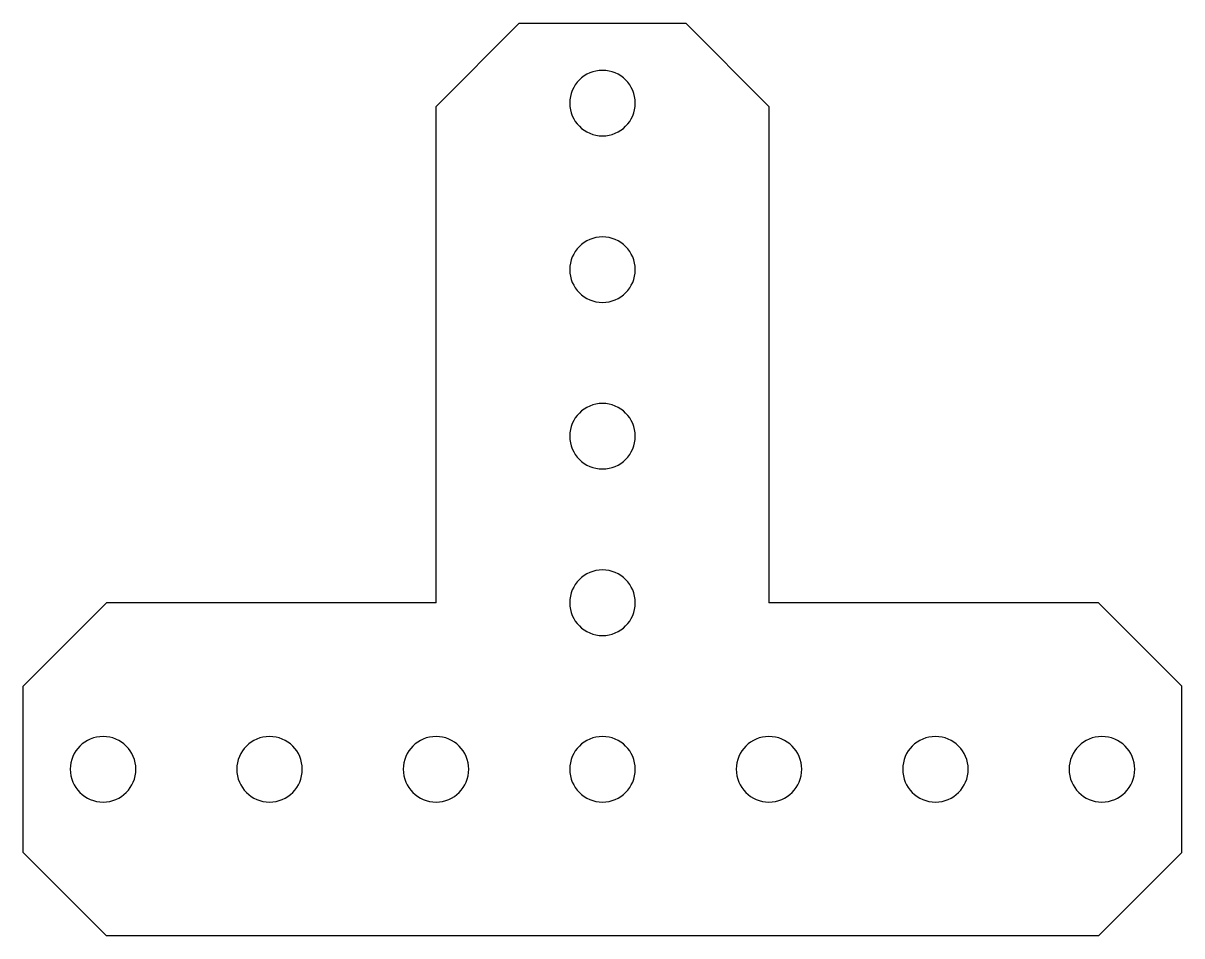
# Model space of a CAD drawing. Header units: inches. Extents: x -1.74 to 1.74, y -0.5 to 2.24.
import ezdxf

# ---------------------------------------------------------------- set-up
doc = ezdxf.new("R2010")
doc.units = ezdxf.units.IN
doc.header["$MEASUREMENT"] = 0

msp = doc.modelspace()

# ---------------------------------------------------------------- linework, layer by layer
at = {"color": 7, "linetype": 'Continuous', "lineweight": 25}
for p, q in [((-0.25, 2.24), (-0.5, 1.99)), ((-0.25, 2.24), (0.25, 2.24)), ((0.5, 1.99), (0.25, 2.24)), ((-0.5, 0.5), (-0.5, 1.99)), ((0.5, 1.99), (0.5, 0.5)), ((-1.49, 0.5), (-1.74, 0.25)), ((-0.5, 0.5), (-1.49, 0.5)), ((1.49, 0.5), (0.5, 0.5)), ((1.74, 0.25), (1.49, 0.5)), ((-1.74, -0.25), (-1.74, 0.25)), ((1.74, -0.25), (1.74, 0.25)), ((-1.74, -0.25), (-1.49, -0.5)), ((1.49, -0.5), (1.74, -0.25)), ((1.49, -0.5), (-1.49, -0.5))]:
    msp.add_line(p, q, dxfattribs=at)
for centre, start, end in [((0, 2), 0, 180), ((0, 2), 180, 0), ((0, 1.5), 0, 180), ((0, 1.5), 180, 0), ((0, 1), 0, 180), ((0, 1), 180, 0), ((0, 0.5), 0, 180), ((0, 0.5), 180, 0), ((-1.5, 0), 0, 180), ((-1, 0), 0, 180), ((-0.5, 0), 0, 180), ((0, 0), 0, 180), ((0.5, 0), 0, 180), ((1, 0), 0, 180), ((1.5, 0), 0, 180), ((-1.5, 0), 180, 0), ((-1, 0), 180, 0), ((-0.5, 0), 180, 0), ((0, 0), 180, 0), ((0.5, 0), 180, 0), ((1, 0), 180, 0), ((1.5, 0), 180, 0)]:
    msp.add_arc(centre, 0.0984, start, end, dxfattribs=at)

doc.saveas('drawing.dxf')
